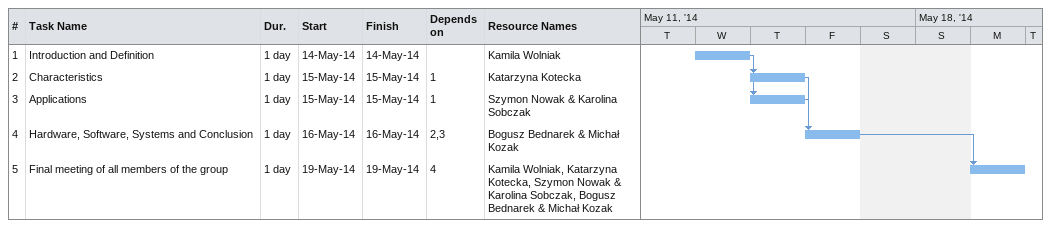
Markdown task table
| ID | Task | Duration | Start | Finish | Predecessors | Resources |
|---|---|---|---|---|---|---|
| 1 | Introduction and Definition | 1d | 2014-05-14 | 2014-05-14 |  | Kamila Wolniak |
| 2 | Characteristics | 1d | 2014-05-15 | 2014-05-15 | 1 | Katarzyna Kotecka |
| 3 | Applications | 1d | 2014-05-15 | 2014-05-15 | 1 | Szymon Nowak & Karolina Sobczak |
| 4 | Hardware, Software, Systems and Conclusion | 1d | 2014-05-16 | 2014-05-16 | 2, 3 | Bogusz Bednarek & Michał Kozak |
| 5 | Final meeting of all members of the group | 1d | 2014-05-19 | 2014-05-19 | 4 | Kamila Wolniak, Katarzyna Kotecka, Szymon Nowak & Karolina Sobczak, Bogusz Bednarek & Michał Kozak |
